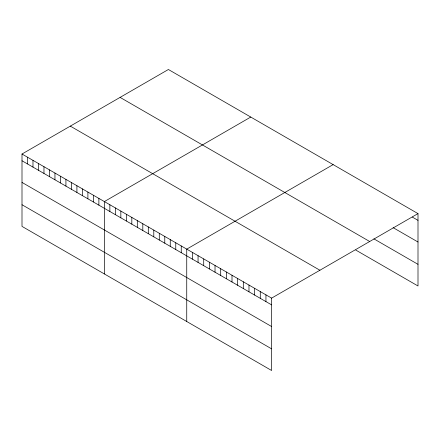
<?xml version="1.0" encoding="UTF-8"?>
<svg xmlns="http://www.w3.org/2000/svg" width="440" height="440" viewBox="0 0 440 440"><rect width="100%" height="100%" fill="white"/><g stroke="black" fill="none" stroke-linecap="round" stroke-linejoin="round"><path stroke-width="0.66" d="M22 154.017L271.607 298.127L271.607 370.502L22 226.391L22 154.017L168.394 69.498L418 213.609L418 285.984L355.768 250.052M250.767 117.051L104.368 201.575L104.368 273.95M333.135 164.61L186.742 249.128L186.742 321.502M271.607 298.127L418 213.609M412.341 217.085L418 220.352M393.107 227.639L418 242.011M373.868 238.843L418 264.325M120.087 97.389L369.688 241.5M70.312 126.126L319.913 270.237M22 160.765L271.607 304.87M22 182.424L271.607 326.53M22 204.738L271.607 348.843M265.947 294.861L265.947 301.604M260.288 291.594L260.288 298.342M254.634 288.327L254.634 295.075M248.974 285.06L248.974 291.808M243.315 281.793L243.315 288.541M237.661 278.526L237.661 285.274M232.001 275.259L232.001 282.007M226.341 271.997L226.341 278.74M220.688 268.73L220.688 275.473M215.028 265.463L215.028 272.206M209.369 262.196L209.369 268.939M203.715 258.929L203.715 265.672M198.055 255.662L198.055 262.411M192.396 252.395L192.396 259.144M181.247 245.96L181.247 252.703M175.758 242.787L175.758 249.535M170.264 239.619L170.264 246.362M164.774 236.451L164.774 243.194M159.286 233.277L159.286 240.026M153.791 230.109L153.791 236.852M148.302 226.936L148.302 233.684M142.808 223.768L142.808 230.511M137.319 220.594L137.319 227.343M131.824 217.426L131.824 224.169M126.335 214.258L126.335 221.001M120.846 211.085L120.846 217.833M115.352 207.917L115.352 214.66M109.863 204.743L109.863 211.492M98.879 198.402L98.879 205.15M93.385 195.234L93.385 201.977M87.896 192.06L87.896 198.809M82.407 188.892L82.407 195.641M76.912 185.724L76.912 192.467M71.423 182.551L71.423 189.299M65.929 179.382L65.929 186.126M60.44 176.209L60.44 182.958M54.951 173.041L54.951 179.784M49.456 169.868L49.456 176.616M43.967 166.7L43.967 173.448M38.473 163.531L38.473 170.274M32.983 160.358L32.983 167.107M27.489 157.19L27.489 163.933"/></g></svg>
